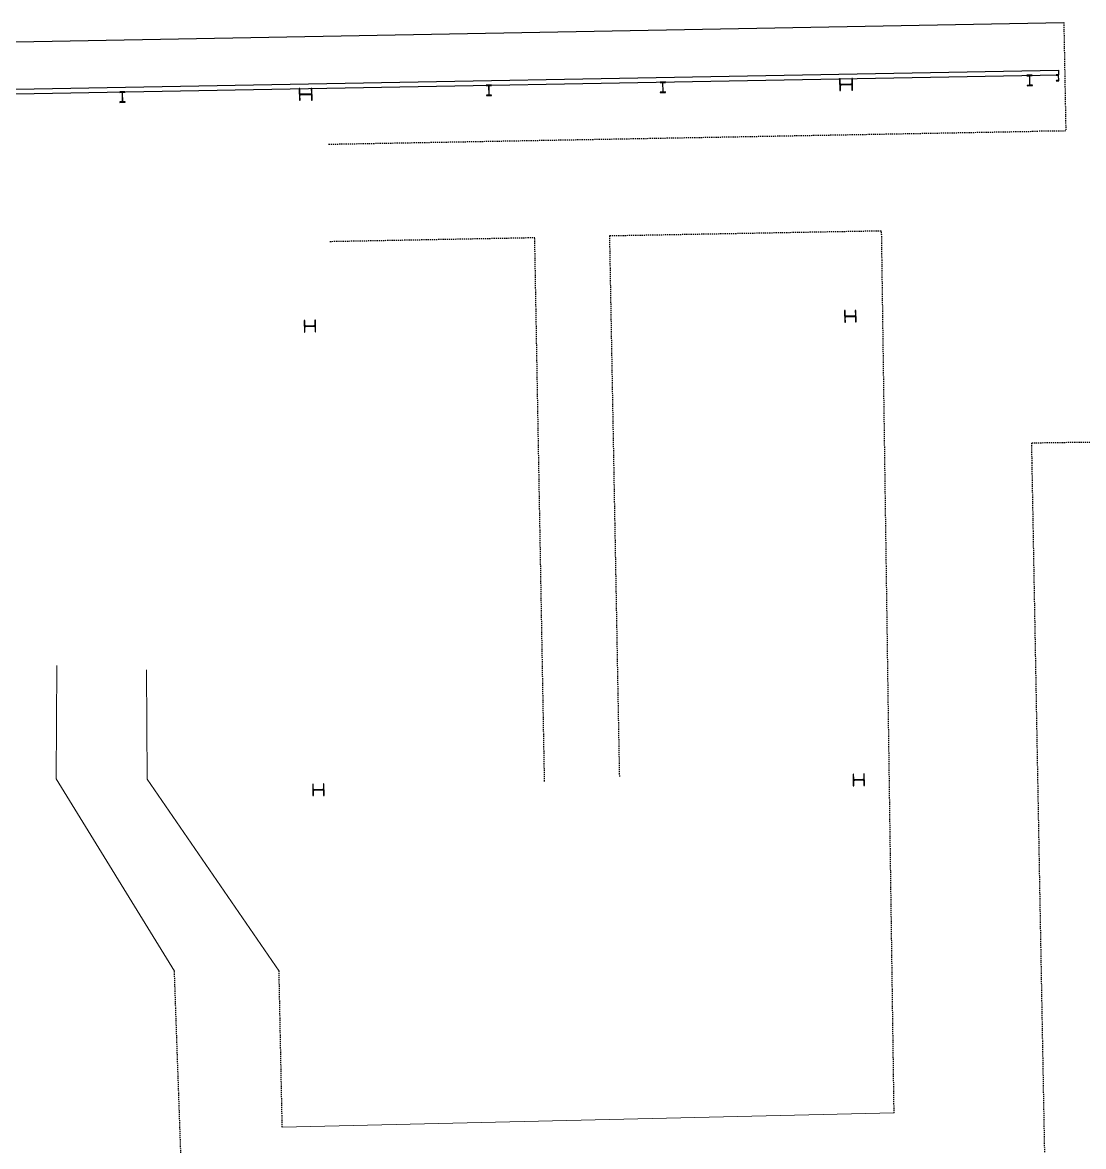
# Model space of a CAD drawing. Header units: millimetres. Extents: x 3476 to 38328, y 1439 to 26921.
# Drawn here: x 20994 to 23738, y 18479 to 21388 of the extents above; entities that cross this region are included whole.
import ezdxf

# ---------------------------------------------------------------- set-up
doc = ezdxf.new("R2010")
doc.units = ezdxf.units.MM
doc.header["$LTSCALE"] = 100
doc.header["$MEASUREMENT"] = 0
doc.linetypes.add('DOT', pattern=[0.055, 0.03, -0.025])
for name, color, linetype in [('A-CIRCULATIE', 4, 'CONTINUOUS'), ('A-KOLOM', 7, 'CONTINUOUS'), ('A-MUUR', 7, 'CONTINUOUS'), ('CIRCULATIE', 4, 'DOT')]:
    doc.layers.add(name, color=color, linetype=linetype)

msp = doc.modelspace()

# ---------------------------------------------------------------- linework, layer by layer
at = {"layer": 'A-CIRCULATIE'}
msp.add_line((19553.51, 21312.38), (23686.95, 21388.14), dxfattribs=at)
at = {"layer": 'A-KOLOM'}
for points in [[(23140.58, 21213.1), (23140.03, 21243.09), (23138.38, 21243.06), (23138.6, 21231.24, -0.4142135), (23135.95, 21228.49), (23111.65, 21228.05, -0.4142136), (23108.9, 21230.7), (23108.69, 21242.52), (23107.04, 21242.49), (23107.59, 21212.49), (23109.24, 21212.52), (23109.02, 21224.35, -0.4142136), (23111.67, 21227.1), (23135.97, 21227.54, -0.4142136), (23138.71, 21224.89), (23138.93, 21213.07)], [(23592.2, 21224.38), (23605.7, 21224.62), (23605.68, 21225.64), (23600.76, 21225.55, -0.4142135), (23599.23, 21227.03), (23598.83, 21248.98, -0.4142136), (23600.3, 21250.51), (23605.22, 21250.6), (23605.2, 21251.62), (23591.71, 21251.37), (23591.72, 21250.35), (23596.64, 21250.44, -0.4142136), (23598.17, 21248.97), (23598.57, 21227.01, -0.4142136), (23597.1, 21225.49), (23592.18, 21225.4)], [(23673.44, 21252.87), (23666.94, 21252.75), (23666.95, 21252.47, 0.3910206), (23667.46, 21251.93), (23671.75, 21251.67, -0.3910206), (23672.73, 21250.64), (23672.94, 21239.08, -0.3910206), (23672, 21238.01), (23667.73, 21237.59, 0.3910205), (23667.23, 21237.04), (23667.24, 21236.75), (23673.73, 21236.87)], [(21245.59, 21181.37), (21259.09, 21181.61), (21259.07, 21182.63), (21254.15, 21182.54, -0.4142135), (21252.63, 21184.02), (21252.22, 21205.97, -0.4142136), (21253.7, 21207.5), (21258.62, 21207.59), (21258.6, 21208.61), (21245.1, 21208.36), (21245.12, 21207.34), (21250.04, 21207.43, -0.4142136), (21251.56, 21205.96), (21251.97, 21184, -0.4142136), (21250.49, 21182.48), (21245.58, 21182.39)], [(21742.82, 21187.48), (21742.27, 21217.47), (21740.62, 21217.44), (21740.83, 21205.62, -0.4142135), (21738.18, 21202.87), (21713.89, 21202.43, -0.4142136), (21711.14, 21205.08), (21710.92, 21216.9), (21709.27, 21216.87), (21709.82, 21186.88), (21711.47, 21186.91), (21711.25, 21198.73, -0.4142136), (21713.9, 21201.48), (21738.2, 21201.92, -0.4142136), (21740.95, 21199.27), (21741.17, 21187.45)], [(22193.43, 21198.74), (22206.93, 21198.99), (22206.91, 21200.01), (22201.99, 21199.92, -0.4142135), (22200.47, 21201.39), (22200.07, 21223.34, -0.4142136), (22201.54, 21224.87), (22206.46, 21224.96), (22206.44, 21225.98), (22192.94, 21225.73), (22192.96, 21224.71), (22197.88, 21224.81, -0.4142136), (22199.41, 21223.33), (22199.81, 21201.38, -0.4142136), (22198.34, 21199.85), (22193.42, 21199.76)], [(22643.36, 21206.99), (22656.86, 21207.23), (22656.84, 21208.25), (22651.92, 21208.16, -0.4142135), (22650.39, 21209.63), (22649.99, 21231.59, -0.4142136), (22651.46, 21233.12), (22656.38, 21233.21), (22656.36, 21234.23), (22642.86, 21233.98), (22642.88, 21232.96), (22647.8, 21233.05, -0.4142136), (22649.33, 21231.58), (22649.73, 21209.62, -0.4142136), (22648.26, 21208.1), (22643.34, 21208.01)], [(23149.58, 20613.16), (23149.03, 20643.16), (23147.63, 20643.13), (23147.84, 20631.26, -0.4142135), (23145.19, 20628.51), (23124.4, 20628.13, -0.4142136), (23121.65, 20630.78), (23121.43, 20642.65), (23120.03, 20642.63), (23120.58, 20612.63), (23121.98, 20612.66), (23121.76, 20624.53, -0.4142136), (23124.41, 20627.28), (23145.21, 20627.66, -0.4142136), (23147.96, 20625.01), (23148.18, 20613.14)], [(21751.81, 20587.54), (21751.26, 20617.54), (21749.86, 20617.51), (21750.08, 20605.64, -0.4142135), (21747.43, 20602.89), (21726.63, 20602.51, -0.4142136), (21723.88, 20605.16), (21723.67, 20617.03), (21722.27, 20617.01), (21722.82, 20587.01), (21724.22, 20587.04), (21724, 20598.91, -0.4142136), (21726.65, 20601.66), (21747.44, 20602.04, -0.4142136), (21750.19, 20599.39), (21750.41, 20587.52)], [(23171.57, 19413.36), (23171.02, 19443.36), (23169.62, 19443.33), (23169.83, 19431.46, -0.4142135), (23167.18, 19428.71), (23146.39, 19428.33, -0.4142136), (23143.64, 19430.98), (23143.42, 19442.85), (23142.02, 19442.83), (23142.57, 19412.83), (23143.97, 19412.86), (23143.75, 19424.73, -0.4142136), (23146.4, 19427.48), (23167.2, 19427.86, -0.4142136), (23169.95, 19425.21), (23170.17, 19413.34)], [(21773.8, 19387.75), (21773.25, 19417.74), (21771.85, 19417.71), (21772.07, 19405.84, -0.4142135), (21769.42, 19403.09), (21748.62, 19402.71, -0.4142136), (21745.87, 19405.36), (21745.66, 19417.23), (21744.26, 19417.21), (21744.81, 19387.21), (21746.21, 19387.24), (21745.99, 19399.11, -0.4142136), (21748.64, 19401.86), (21769.43, 19402.24, -0.4142136), (21772.18, 19399.59), (21772.4, 19387.72)]]:
    msp.add_lwpolyline(points, format="xyb", close=True, dxfattribs=at)
at = {"layer": 'A-MUUR'}
for p, q in [((20299.29, 21203.03), (23673.22, 21264.87)), ((23673.22, 21264.87), (23673.44, 21252.87)), ((20311.51, 21191.25), (23673.44, 21252.87))]:
    msp.add_line(p, q, dxfattribs=at)
at = {"layer": 'CIRCULATIE'}
for p, q in [((23686.95, 21388.14), (23692.09, 21107.32)), ((21785.3, 21073.17), (23621.34, 21106.82)), ((23692.09, 21107.32), (23621.34, 21106.82)), ((21788.62, 20821.65), (22318.56, 20831.66)), ((22343.96, 19424.04), (22318.56, 20831.66)), ((22512.61, 20836.46), (23215.72, 20849.34)), ((22538.27, 19436.69), (22512.61, 20836.46)), ((23248.06, 18566.15), (23215.72, 20849.34)), ((23604.05, 20300.33), (25607.41, 20328.08)), ((23605.02, 20247.08), (23604.05, 20300.33)), ((23671.36, 16627.69), (23605.02, 20247.08)), ((21467.9, 16626.16), (21386.63, 18932.69)), ((21665.53, 18529.57), (21657.28, 18932.69))]:
    msp.add_line(p, q, dxfattribs=at)
at = {"layer": 'CIRCULATIE', "linetype": 'Continuous', "lineweight": 15}
for p, q in [((21082.11, 19724.2), (21080.54, 19430.99)), ((21315.81, 19429.48), (21314.53, 19712.46)), ((21080.54, 19430.99), (21386.63, 18932.69)), ((21657.28, 18932.69), (21315.81, 19429.48)), ((21665.53, 18529.57), (23248.06, 18566.15))]:
    msp.add_line(p, q, dxfattribs=at)

doc.saveas('drawing.dxf')
